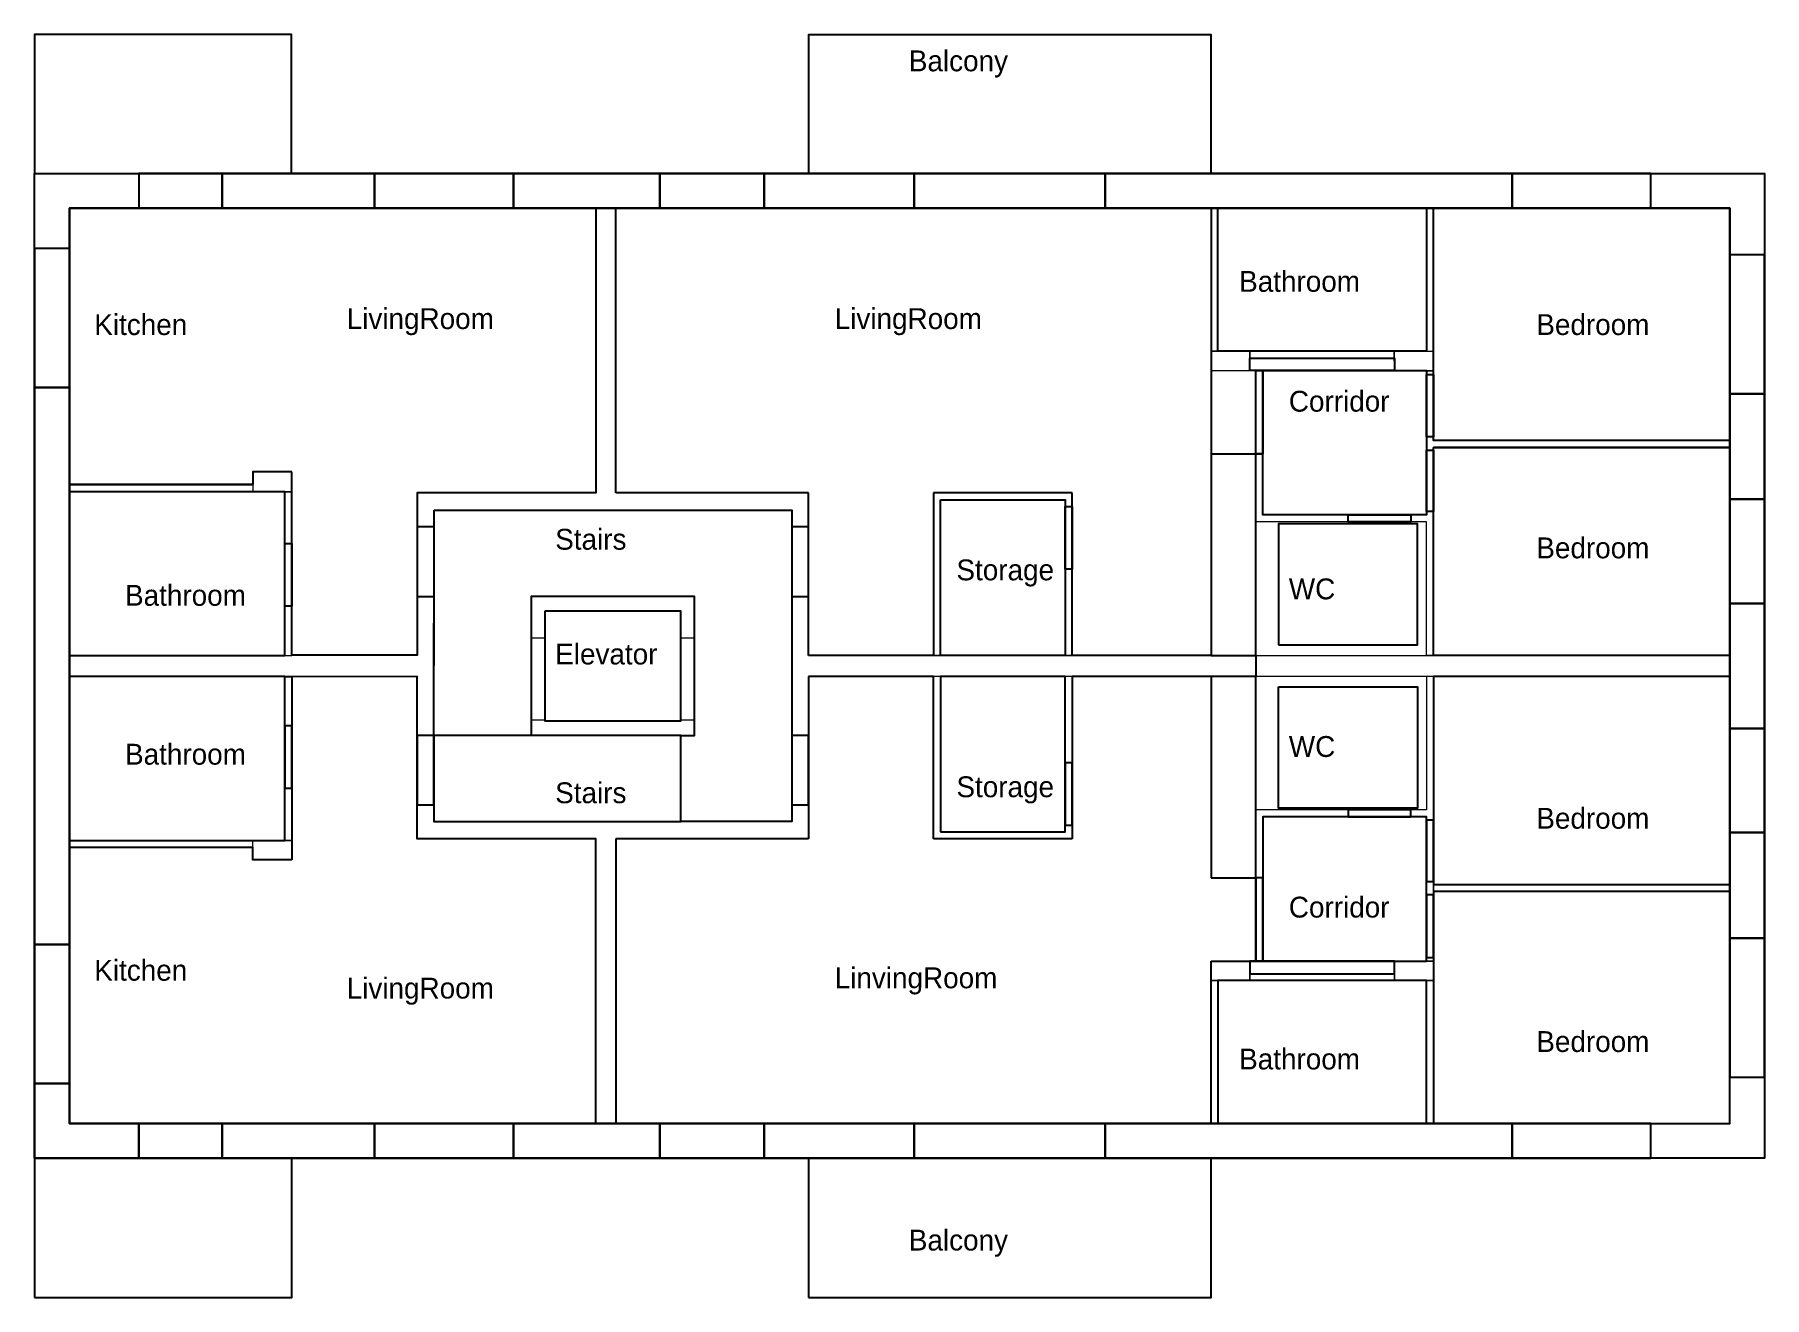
# Model space of a CAD drawing. Header units: metres. Extents: x 0.6 to 25.5, y -1.8 to 16.3.
import ezdxf

# ---------------------------------------------------------------- set-up
doc = ezdxf.new("R2010")
doc.units = ezdxf.units.M
for name, color, linetype, true_color in [('Layer 06$areas', 200, 'Continuous', 0xd900ff), ('Layer 06$doors', 1, 'Continuous', 0xff0000), ('Layer 06$windows', 4, 'Continuous', 0x00dfff)]:
    doc.layers.add(name, color=color, linetype=linetype, true_color=true_color)
doc.layers.add('Layer 06$textTags1', color=7, linetype='Continuous')
doc.layers.add('Layer 06$walls', color=7, linetype='Continuous')
doc.styles.add('ERSTELLTER_STIL_1', font='')
doc.styles.get('ERSTELLTER_STIL_1').set_extended_font_data('apercu light')

msp = doc.modelspace()

# ---------------------------------------------------------------- linework, layer by layer
at = {"layer": 'Layer 06$areas'}
for points in [[(0.644, 14.341), (4.342, 14.341), (4.342, 16.34), (0.644, 16.34)], [(11.783, 14.34), (17.576, 14.34), (17.576, 16.337), (11.783, 16.337)], [(17.676, 13.84), (20.676, 13.84), (20.676, 11.783), (17.676, 11.783)], [(20.776, 13.84), (25.041, 13.84), (25.041, 10.498), (20.776, 10.498)], [(18.135, 11.683), (20.216, 11.683), (20.216, 11.503), (18.135, 11.503)], [(18.322, 11.503), (20.676, 11.503), (20.676, 9.425), (18.322, 9.425)], [(17.576, 7.403), (18.222, 7.403), (18.222, 10.301), (17.576, 10.301)], [(20.776, 10.398), (25.041, 10.398), (25.041, 7.403), (20.776, 7.403)], [(1.144, 7.404), (4.246, 7.404), (4.246, 9.758), (1.144, 9.758)], [(6.393, 9.493), (11.544, 9.493), (11.544, 5.012), (9.947, 5.012), (9.947, 6.252), (10.142, 6.252), (10.142, 8.253), (7.791, 8.252), (7.791, 6.252), (6.392, 6.253)], [(13.682, 9.643), (15.476, 9.643), (15.476, 7.403), (13.682, 7.403)], [(18.549, 7.556), (20.55, 7.556), (20.55, 9.299), (18.549, 9.299)], [(7.991, 8.047), (9.942, 8.047), (9.942, 6.457), (7.991, 6.457)], [(1.145, 4.739), (4.246, 4.739), (4.246, 7.102), (1.145, 7.102)], [(13.682, 4.862), (15.476, 4.862), (15.476, 7.102), (13.682, 7.102)], [(17.576, 4.202), (18.222, 4.202), (18.222, 7.102), (17.576, 7.102)], [(20.776, 4.107), (25.041, 4.107), (25.041, 7.102), (20.776, 7.102)], [(18.549, 6.949), (20.55, 6.949), (20.55, 5.206), (18.549, 5.206)], [(18.322, 3.002), (20.676, 3.002), (20.676, 5.08), (18.322, 5.08)], [(20.776, 0.665), (25.041, 0.665), (25.041, 4.007), (20.776, 4.007)], [(18.135, 2.822), (20.216, 2.822), (20.216, 3.002), (18.135, 3.002)], [(17.676, 0.665), (20.676, 0.665), (20.676, 2.722), (17.676, 2.722)], [(0.645, -1.837), (4.345, -1.837), (4.345, 0.166), (0.645, 0.166)], [(11.783, -1.837), (17.576, -1.837), (17.576, 0.165), (11.783, 0.165)]]:
    msp.add_lwpolyline(points, close=True, dxfattribs=at)
at = {"layer": 'Layer 06$areas', "extrusion": (1, 2.2327e-07, -1.235e-06)}
for points in [[(10.046, 20.985), (13.839, 0)], [(13.839, 0), (10.046, 20.985)]]:
    msp.add_lwpolyline(points, dxfattribs=at)
at = {"layer": 'Layer 06$areas'}
for points in [[(9.009, 13.839), (17.576, 13.84)], [(9.009, 9.743), (9.009, 13.839)], [(17.576, 13.84), (17.576, 11.503)], [(17.576, 11.503), (17.576, 7.403)], [(11.783, 9.743), (9.009, 9.743)], [(11.783, 7.403), (11.783, 9.743)], [(15.576, 9.743), (13.582, 9.743)], [(13.582, 9.743), (13.582, 7.403)], [(15.576, 7.403), (15.576, 9.743)], [(13.582, 7.403), (11.783, 7.403)], [(17.576, 7.403), (15.576, 7.403)], [(18.222, 7.403), (18.222, 7.102)], [(25.041, 7.403), (25.041, 7.102)], [(13.582, 7.102), (11.783, 7.102)], [(11.783, 7.102), (11.783, 4.762)], [(13.582, 4.762), (13.582, 7.102)], [(18.222, 7.102), (15.576, 7.102)], [(15.576, 7.102), (15.576, 4.762)], [(18.222, 3.002), (18.222, 7.102)], [(6.392, 6.253), (6.391, 5.012), (9.947, 5.012), (9.947, 6.252), (6.392, 6.253)], [(11.783, 4.762), (9.009, 4.762)], [(9.009, 4.762), (9.009, 0.665)], [(15.576, 4.762), (13.582, 4.762)], [(17.576, 0.665), (17.576, 3.002)], [(17.576, 3.002), (18.222, 3.002)], [(9.009, 0.665), (17.576, 0.665)]]:
    msp.add_lwpolyline(points, dxfattribs=at)
at = {"layer": 'Layer 06$areas', "extrusion": (1, -2.23274e-07, -1.23502e-06)}
for points in [[(4.459, 20.985), (0.665, 0)], [(0.665, 0), (4.459, 20.985)], [(4.459, 20.985), (0.665, 0)]]:
    msp.add_lwpolyline(points, dxfattribs=at)
at = {"layer": 'Layer 06$areas'}
for points in [[(4.346, 10.046, 20.985), (3.786, 10.046, 20.985), (3.786, 9.866, 20.985), (1.145, 9.866, 0), (1.145, 13.839, 0), (4.346, 13.839, 0)], [(4.346, 13.839, 0), (8.722, 13.839, 0), (8.722, 9.743, 0), (6.148, 9.743, 0), (6.148, 7.407, 0), (4.346, 7.408, 20.985), (4.346, 10.046, 20.985)], [(4.346, 0.665, 0), (8.722, 0.665, 0), (8.722, 4.762, 0), (6.148, 4.762, 0), (6.148, 7.098, 0), (4.346, 7.097, 20.985), (4.346, 4.459, 20.985)], [(4.346, 4.459, 20.985), (3.786, 4.459, 20.985), (3.786, 4.639, 20.985), (1.145, 4.639, 0), (1.145, 0.665, 0), (4.346, 0.665, 0)]]:
    msp.add_polyline3d(points, dxfattribs=at)
at = {"layer": 'Layer 06$doors'}
for points in [[(2.145, 13.84), (3.345, 13.84), (3.345, 14.34), (2.145, 14.34)], [(13.304, 13.84), (16.054, 13.84), (16.054, 14.34), (13.304, 14.34)], [(18.222, 11.503), (18.322, 11.503), (18.322, 10.303), (18.222, 10.303)], [(20.676, 11.449), (20.776, 11.449), (20.776, 10.549), (20.676, 10.549)], [(20.676, 10.358), (20.776, 10.358), (20.776, 9.474), (20.676, 9.474)], [(15.476, 9.546), (15.576, 9.546), (15.576, 8.646), (15.476, 8.646)], [(6.148, 8.252), (6.393, 8.252), (6.393, 9.252), (6.148, 9.252)], [(11.544, 8.252), (11.783, 8.252), (11.783, 9.252), (11.544, 9.252)], [(19.55, 9.425), (20.45, 9.425), (20.45, 9.325), (19.55, 9.325)], [(4.245, 9.013), (4.345, 9.013), (4.345, 8.113), (4.245, 8.113)], [(4.245, 5.492), (4.345, 5.492), (4.345, 6.392), (4.245, 6.392)], [(6.148, 5.252), (6.39, 5.252), (6.39, 6.252), (6.148, 6.252)], [(11.544, 5.252), (11.783, 5.252), (11.783, 6.252), (11.544, 6.252)], [(15.476, 4.959), (15.576, 4.959), (15.576, 5.859), (15.476, 5.859)], [(19.55, 5.08), (20.45, 5.08), (20.45, 5.18), (19.55, 5.18)], [(20.676, 4.147), (20.776, 4.147), (20.776, 5.031), (20.676, 5.031)], [(18.222, 3.002), (18.322, 3.002), (18.322, 4.202), (18.222, 4.202)], [(20.676, 3.055), (20.776, 3.055), (20.776, 3.955), (20.676, 3.955)], [(2.145, 0.165), (3.345, 0.165), (3.345, 0.665), (2.145, 0.665)], [(13.304, 0.165), (16.054, 0.165), (16.054, 0.665), (13.304, 0.665)]]:
    msp.add_lwpolyline(points, close=True, dxfattribs=at)
at = {"layer": 'Layer 06$walls', "linetype": 'Continuous', "lineweight": 25}
for points in [[(0.645, 14.34), (25.541, 14.339), (25.541, 0.165), (0.645, 0.166)], [(1.145, 0.665), (8.722, 0.665), (11.783, 0.665), (25.041, 0.665), (25.041, 13.839), (1.145, 13.84)]]:
    msp.add_lwpolyline(points, close=True, dxfattribs=at)
at = {"layer": 'Layer 06$walls'}
for points in [[(3.345, 13.84), (5.536, 13.84), (5.536, 14.34), (3.345, 14.34)], [(7.536, 13.84), (9.645, 13.84), (9.645, 14.34), (7.536, 14.34)], [(11.145, 13.84), (13.304, 13.84), (13.304, 14.34), (11.145, 14.34)], [(16.054, 13.839), (21.908, 13.839), (21.908, 14.34), (16.054, 14.34)], [(23.908, 14.339), (25.541, 14.34), (25.541, 13.17), (25.041, 13.17), (25.041, 13.839), (23.908, 13.839)], [(0.645, 3.243), (1.145, 3.243), (1.145, 11.262), (0.645, 11.262)], [(25.041, 9.652), (25.541, 9.652), (25.541, 11.17), (25.041, 11.17)], [(25.041, 6.353), (25.541, 6.353), (25.541, 8.152), (25.041, 8.152)], [(25.041, 3.335), (25.541, 3.335), (25.541, 4.853), (25.041, 4.853)], [(3.345, 0.165), (5.536, 0.165), (5.536, 0.665), (3.345, 0.665)], [(7.536, 0.165), (9.644, 0.165), (9.644, 0.665), (7.536, 0.665)], [(11.144, 0.165), (13.304, 0.165), (13.304, 0.665), (11.144, 0.665)], [(16.054, 0.165), (21.908, 0.165), (21.908, 0.665), (16.054, 0.665)]]:
    msp.add_lwpolyline(points, close=True, dxfattribs=at)
at = {"layer": 'Layer 06$walls', "linetype": 'Continuous', "lineweight": 13}
for points in [[(1.145, 7.403), (6.148, 7.407), (6.148, 9.742), (8.722, 9.742), (8.727, 13.84), (9.007, 13.84), (9.009, 9.742), (11.783, 9.742), (11.783, 7.403), (25.041, 7.403), (25.041, 7.102), (11.783, 7.102), (11.783, 4.762), (9.009, 4.762), (9.009, 0.665), (8.722, 0.665), (8.722, 4.762), (6.148, 4.762), (6.148, 7.098), (1.145, 7.102)], [(17.576, 11.781), (17.576, 13.84), (17.676, 13.84), (17.676, 11.781)], [(20.676, 11.783), (20.775, 11.783), (20.774, 13.069), (20.776, 13.839), (20.676, 13.839)], [(18.134, 11.502), (17.576, 11.501), (17.576, 11.781), (18.134, 11.782)], [(18.134, 11.782), (20.214, 11.782), (20.214, 11.682), (18.134, 11.682)], [(20.776, 11.502), (20.215, 11.502), (20.214, 11.782), (20.775, 11.783)], [(18.222, 10.302), (18.322, 10.302), (18.322, 9.427), (20.676, 9.427), (20.676, 11.502), (20.776, 11.502), (20.776, 10.499), (25.041, 10.498), (25.041, 10.4), (20.776, 10.4), (20.776, 7.403), (20.676, 7.403), (20.675, 9.327), (18.222, 9.327), (18.222, 9.427)], [(4.345, 10.039), (3.785, 10.039), (3.785, 9.759), (4.345, 9.759)], [(3.785, 9.759), (1.144, 9.758), (1.144, 9.858), (3.785, 9.859)], [(4.346, 7.404), (4.345, 9.759), (4.245, 9.759), (4.246, 7.404)], [(15.476, 7.403), (15.476, 9.642), (13.682, 9.642), (13.682, 7.403), (13.582, 7.403), (13.582, 9.742), (15.576, 9.742), (15.576, 7.403)], [(6.391, 5.012), (11.544, 5.012), (11.544, 9.493), (6.393, 9.493)], [(10.142, 7.657), (10.142, 8.253), (7.791, 8.252), (7.791, 7.657), (7.991, 7.657), (7.991, 8.047), (9.942, 8.047), (9.942, 7.657)], [(4.346, 7.097), (4.346, 4.739), (4.246, 4.739), (4.246, 7.096)], [(15.476, 7.102), (15.476, 4.862), (13.682, 4.862), (13.682, 7.102), (13.582, 7.102), (13.582, 4.762), (15.576, 4.762), (15.576, 7.102)], [(20.676, 5.18), (18.222, 5.18), (18.222, 4.202), (18.322, 4.202), (18.322, 5.08), (20.676, 5.08), (20.676, 3.002), (20.776, 3.002), (20.776, 4.008), (20.776, 4.108), (20.776, 7.102), (20.677, 7.102)], [(10.142, 6.477), (10.142, 6.252), (7.791, 6.252), (7.791, 6.477), (7.991, 6.477), (7.991, 6.457), (9.942, 6.457), (9.942, 6.477)], [(3.786, 4.739), (1.145, 4.739), (1.145, 4.639), (3.786, 4.639)], [(4.346, 4.459), (3.786, 4.459), (3.786, 4.739), (4.346, 4.739)], [(25.041, 4.107), (20.776, 4.107), (20.776, 4.007), (25.041, 4.007)], [(18.135, 3.002), (17.576, 3.002), (17.576, 2.722), (18.135, 2.722)], [(20.776, 3.002), (20.216, 3.002), (20.216, 2.722), (20.776, 2.722)], [(18.135, 2.722), (20.216, 2.722), (20.216, 2.822), (18.135, 2.822)], [(17.576, 2.722), (17.576, 0.665), (17.676, 0.665), (17.676, 2.722)], [(20.676, 2.722), (20.676, 0.665), (20.776, 0.665), (20.776, 2.722)]]:
    msp.add_lwpolyline(points, close=True, dxfattribs=at)
at = {"layer": 'Layer 06$walls'}
msp.add_polyline3d([(0.645, 13.262, 20.985), (0.645, 14.34, 20.985), (2.145, 14.34, 20.985), (2.145, 13.84, 20.985), (1.145, 13.84, 0), (1.145, 13.262, 20.985)], close=True, dxfattribs=at)
msp.add_polyline3d([(2.145, 0.665, 20.985), (1.145, 0.665, 0), (1.145, 1.243, 20.985), (0.645, 1.243, 0), (0.645, 0.166, 20.985), (2.145, 0.165, 20.985), (2.145, 0.665, 0)], dxfattribs=at)
at = {"layer": 'Layer 06$windows'}
for points in [[(5.536, 13.84), (7.536, 13.84), (7.536, 14.34), (5.536, 14.34)], [(9.645, 13.84), (11.145, 13.84), (11.145, 14.34), (9.645, 14.34)], [(21.908, 13.839), (23.908, 13.839), (23.908, 14.339), (21.908, 14.339)], [(0.645, 11.262), (1.145, 11.262), (1.145, 13.262), (0.645, 13.262)], [(25.041, 11.17), (25.541, 11.17), (25.541, 13.17), (25.041, 13.17)], [(25.041, 8.152), (25.541, 8.152), (25.541, 9.652), (25.041, 9.652)], [(25.041, 4.853), (25.541, 4.853), (25.541, 6.353), (25.041, 6.353)], [(0.645, 1.243), (1.145, 1.243), (1.145, 3.243), (0.645, 3.243)], [(25.041, 1.335), (25.541, 1.335), (25.541, 3.335), (25.041, 3.335)], [(5.536, 0.165), (7.536, 0.165), (7.536, 0.665), (5.536, 0.665)], [(9.644, 0.165), (11.144, 0.165), (11.144, 0.665), (9.644, 0.665)], [(21.908, 0.165), (23.908, 0.165), (23.908, 0.665), (21.908, 0.665)]]:
    msp.add_lwpolyline(points, close=True, dxfattribs=at)

# ---------------------------------------------------------------- texts
at = {"layer": 'Layer 06$textTags1', "lineweight": 13, "char_height": 0.3, "attachment_point": 7, "style": 'ERSTELLTER_STIL_1'}
for s, insert, width in [('Balcony', (13.227, 15.721), 3.56087), ('Bathroom', (17.981, 12.633), 4.16087), ('Kitchen', (1.503, 12.011), 3.32609), ('LivingRoom', (5.136, 12.011), 4.95), ('LivingRoom', (12.16, 12.011), 4.95), ('Bedroom', (22.258, 12.011), 3.92935), ('Corridor', (18.696, 10.908), 3.62283), ('Stairs', (8.137, 8.921), 2.70326), ('Bedroom', (22.258, 8.797), 3.92935), ('Storage', (13.912, 8.394), 3.48587), ('WC', (18.696, 8.207), 1.95978), ('Bathroom', (1.946, 8.114), 4.16087), ('Elevator', (8.137, 7.269), 3.67174), ('WC', (18.696, 5.938), 1.95978), ('Bathroom', (1.946, 5.827), 4.16087), ('Stairs', (8.137, 5.272), 2.70326), ('Storage', (13.912, 5.272), 3.48587), ('Bedroom', (22.258, 4.905), 3.92935), ('Corridor', (18.696, 3.626), 3.62283), ('Kitchen', (1.503, 2.717), 3.32609), ('LivingRoom', (5.136, 2.374), 4.95), ('LinvingRoom', (12.16, 2.522), 5.41304), ('Bedroom', (22.258, 1.691), 3.92935), ('Bathroom', (17.981, 1.44), 4.16087), ('Balcony', (13.227, -1.253), 3.56087)]:
    msp.add_mtext(s, dxfattribs=dict(at, insert=insert, width=width))

doc.saveas('drawing.dxf')
